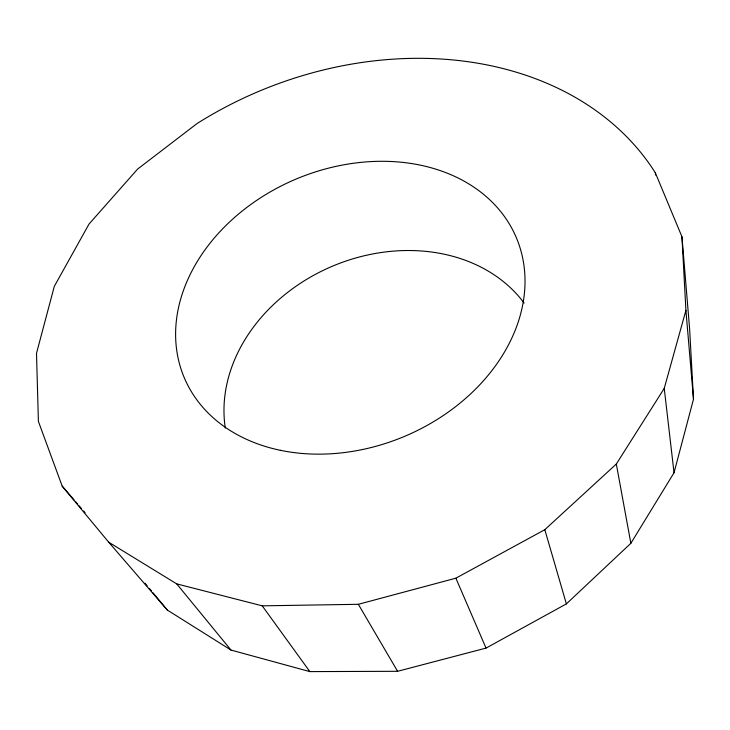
<?xml version="1.0" encoding="UTF-8"?>
<svg xmlns="http://www.w3.org/2000/svg" width="730" height="730" viewBox="0 0 730 730"><rect width="100%" height="100%" fill="white"/><g stroke="black" fill="none" stroke-linecap="round" stroke-linejoin="round"><path stroke-width="1.09" d="M674.036 472.739L693.5 399.155L689.622 328.892L681.957 236.785L655.321 172.764A336.293 262.608 -22.8 0 0 197.091 123.516L137.651 169.05L89.051 224.01L54.321 286.333L36.5 353.311L38.398 421.402L62.187 486.134L108.706 542.207L167.316 610.052L230.972 650.056L309.849 671.609L397.604 671.299L486.034 648.094L566.38 603.892L630.857 543.303L674.036 472.739L664.236 388.387L685.917 310.378L681.957 236.785M108.706 542.207L176.715 583.881L262.234 605.836L358.348 604.303L455.876 578.187L544.817 529.688L616.321 464.024L664.236 388.387M62.187 486.134L74.004 499.858M75.482 501.574L77.699 504.147M79.178 505.863L81.395 508.436M83.612 511.009L85.091 512.725M145.042 583.252L147.195 585.852M149.358 588.444L151.511 591.035M152.944 592.76L167.316 610.052M176.715 583.881L230.972 650.056M262.234 605.836L309.849 671.609M358.348 604.303L397.604 671.299M455.876 578.187L486.034 648.094M544.817 529.688L566.38 603.892M616.321 464.024L630.857 543.303M655.321 172.764L655.558 175.036M685.917 310.378L693.5 399.155M225.305 428.081A165.217 134.63 -22.8 0 1 333.126 265.912A165.217 134.63 -22.8 0 1 524.122 303.096M280.347 450.3A180.191 139.612 -22.8 0 0 523.93 265.309A180.191 139.612 -22.8 0 0 246.658 207.548A180.191 139.612 -22.8 0 0 280.347 450.3"/></g></svg>
